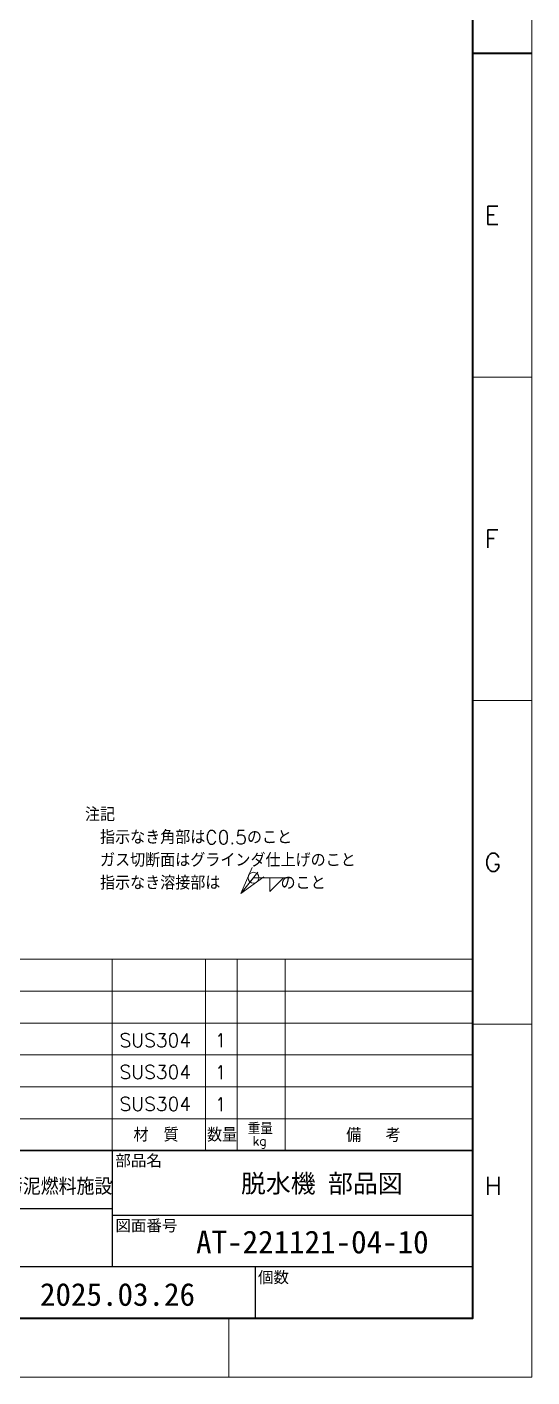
# Model space of a CAD drawing. Header units: millimetres. Extents: x 0 to 3313, y -19 to 2332.
# Drawn here: x 2870 to 3313, y 0 to 1185 of the extents above; entities that cross this region are included whole.
import ezdxf
from ezdxf.enums import TextEntityAlignment as Align

# ---------------------------------------------------------------- set-up
doc = ezdxf.new("R2010")
doc.units = ezdxf.units.MM
doc.header["$LTSCALE"] = 1.6
for name, color, linetype, lineweight in [('07_TEXT', 3, 'Continuous', 13), ('08_DIM', 3, 'Continuous', 13), ('90_FRAME', 5, 'Continuous', 35)]:
    doc.layers.add(name, color=color, linetype=linetype, lineweight=lineweight)
doc.layers.add('91_BLANK', color=5, linetype='Continuous', lineweight=0, plot=False)
doc.styles.add('KSS_TXT', font='txt.shx', dxfattribs={"bigfont": 'extfont2.shx'})
doc.styles.add('MS_G', font='MS Gothic.ttf')
doc.styles.get("Standard").update_dxf_attribs({"font": 'txt.shx', "bigfont": 'extfont2.shx'})
doc.styles.add('表題用', font='MS PGothic.ttf')
doc.dimstyles.new('KSS_DIM', dxfattribs={"dimscale": 4, "dimtxt": 3, "dimasz": 2.5, "dimexe": 1.25, "dimexo": 0.625, "dimtad": 1, "dimdsep": 46, "dimtxsty": 'KSS_TXT', "dimblk": 'OPEN30', "dimcen": 0, "dimazin": 2, "dimtfac": 0.75, "dimtmove": 0, "dimatfit": 3, "dimldrblk": 'OPEN30', "dimfxl": 1.25, "dimtolj": 1, "dimarcsym": 0})

# ---------------------------------------------------------------- blocks, each defined once
blk = doc.blocks.new('Weld-line')
blk.add_line((0, 0), (1, 0))
blk = doc.blocks.new('Weld10-s5')
blk.add_circle((0, 0), 2)
blk = doc.blocks.new('Weld10-a1')
for p, q in [((5, 0), (0, 5)), ((0, 5), (0, 0)), ((0, 0), (5, 0))]:
    blk.add_line(p, q)
at = {"width": 0.9}
blk.add_attdef('S', text='', height=2.8, dxfattribs=at).set_placement((-2, 1), align=Align.RIGHT)
blk.add_attdef('L', (8, 1), '', height=2.8, dxfattribs=at)
blk = doc.blocks.new('_Open30')
at = {"color": 0, "linetype": 'ByBlock', "lineweight": -2}
for p, q in [((-1, 0.26794919), (0, 0)), ((0, 0), (-1, -0.26794919)), ((0, 0), (-1, 0))]:
    blk.add_line(p, q, dxfattribs=at)
blk = doc.blocks.new('Jis_w20130906110600')
blk.add_blockref('Weld10-s5', (0, 0))
at = {"xscale": -1, "rotation": 180}
blk.add_blockref('Weld10-a1', (6, 0), dxfattribs=at)
at = {"layer": '08_DIM', "xscale": 14, "yscale": 14, "zscale": 14}
blk.add_blockref('Weld-line', (0, 0), dxfattribs=at)
at = {"style": 'KSS_TXT', "flags": 1}
blk.add_attdef('JISINFO', (0, 0), '', height=3, dxfattribs=at)
at = {"layer": '08_DIM'}
blk.add_leader([(-4.630805428080293, -5.765361229938435), (0, 0)], dimstyle='KSS_DIM', dxfattribs=at)

msp = doc.modelspace()

# ---------------------------------------------------------------- linework, layer by layer
at = {"layer": '90_FRAME'}
msp.add_line((3312.803439193518, 1161.723697891917), (3260.955724908015, 1161.723697891917), dxfattribs=at)
at = {"layer": '90_FRAME', "color": 4, "lineweight": 13}
for p, q in [((3312.803439193518, 877.7348223930649), (3260.955724908015, 877.7348223930649)), ((3312.803439193518, 593.7459468942131), (3260.955724908015, 593.7459468942131)), ((2656.070038980798, 366.7016244580258), (3260.955748014248, 366.7016244580258)), ((2944.431898635686, 366.7016244580258), (2944.431898635686, 198.7016244671281)), ((3026.208353593605, 366.7016244580258), (3026.208353593628, 198.7016244671281)), ((3054.208350093605, 366.7016244580258), (3054.20835009363, 198.7016244671281)), ((3096.208344843623, 366.7016244580258), (3096.208344843623, 198.7016244671281)), ((2656.069992768332, 338.7016214586315), (3260.955701801782, 338.7016214586315)), ((2656.069992768332, 310.7016214586315), (3260.955701801782, 310.7016214586315)), ((3312.803439193518, 309.7570713953615), (3260.955724908015, 309.7570713953615)), ((2656.069992768332, 282.7016199634972), (3260.955701801782, 282.7016199634972)), ((2656.069992768332, 254.7016214586315), (3260.955701801782, 254.7016214586315)), ((2656.069992768332, 226.7016214586315), (3260.955701801782, 226.7016214586315)), ((3046.837767764388, -1.126752522395691e-07), (3046.837767764388, 51.61591018200809))]:
    msp.add_line(p, q, dxfattribs=at)
at = {"layer": '90_FRAME', "color": 7, "lineweight": 25}
msp.add_line((2656.070015874565, 198.7016244671281), (3260.955724908015, 198.7016244671281), dxfattribs=at)
at = {"layer": '90_FRAME', "color": 0, "lineweight": 25}
for p, q in [((2944.431898635686, 198.7016244671281), (2944.431898635686, 96.8730530389671)), ((2793.384296338414, 147.7873387530485), (2944.431898635686, 147.7873387530485)), ((2944.431898635686, 142.1301958959261), (3260.955724908015, 142.1301958959261)), ((2793.384296338414, 96.8730530389671), (3260.955724908015, 96.8730530389671)), ((3069.927153480171, 96.8730530389671), (3069.927153480171, 51.61591018200807))]:
    msp.add_line(p, q, dxfattribs=at)
at = {"layer": '90_FRAME'}
msp.add_lwpolyline([(155.3836106315844, 51.61591018200809), (3260.955724908015, 51.61591018200807), (3260.955724908015, 2271.831485601825), (155.3836106315844, 2271.831485601825)], close=True, dxfattribs=at)
at = {"layer": '90_FRAME', "color": 0, "lineweight": 25}
msp.add_lwpolyline([(2468.955724911213, 51.61591018200807), (3260.955724908015, 51.61591018200807), (3260.955724908015, 198.7016244671281), (2468.955724911213, 198.7016244671281)], close=True, dxfattribs=at)
at = {"layer": '91_BLANK'}
msp.add_lwpolyline([(-8.093381893559126e-07, -1.126752522395691e-07), (3312.803439188015, -1.126752522395691e-07), (3312.803439188015, 2331.679199898026), (-8.093381893559126e-07, 2331.679199898026)], close=True, dxfattribs=at)

# ---------------------------------------------------------------- block references
at = {"layer": '08_DIM', "xscale": 2.4, "yscale": 2.4, "zscale": 2.4}
msp.add_blockref('Jis_w20130906110600', (3068.428883320169, 438.2720577397561), dxfattribs=at)

# ---------------------------------------------------------------- texts
at = {"layer": '07_TEXT', "ltscale": 2, "insert": (2920.555021365965, 499.7997628693677), "char_height": 12, "attachment_point": 1}
msp.add_mtext_dynamic_manual_height_columns('注記\\P\u3000指示なき角部はC0.5のこと\\P\u3000ガス切断面はグラインダ仕上げのこと\\P\u3000指示なき溶接部は\u3000\u3000\u3000\u3000のこと', width=288.7164365960029, gutter_width=15, heights=[0], dxfattribs=at)
at = {"layer": '90_FRAME', "color": 0, "lineweight": 13, "style": 'KSS_TXT'}
for s, p in [('E', (3271.262776154246, 1019.729260142491)), ('F', (3271.262776154246, 735.740384643639)), ('G', (3271.262776154246, 451.7515091447873)), ('H', (3271.262776154246, 167.7626336459356))]:
    msp.add_text(s, height=16, dxfattribs=at).set_placement(p, align=Align.MIDDLE_LEFT)
at = {"layer": '90_FRAME', "color": 3, "lineweight": 13}
for s, height, p in [('SUS304', 12, (2950.877395667214, 289.6589903046181)), ('SUS304', 12, (2950.877395667214, 261.6589873006726)), ('SUS304', 12, (2950.877395667214, 233.6589873006726)), ('材\u3000質', 12, (2963.105646341352, 206.6188954248648)), ('数量', 12, (3027.678922044203, 206.528707713084)), ('重量', 10, (3063.355111471703, 213.0730870623581)), ('備  考', 12, (3149.730082373996, 206.3275106742893)), ('kg', 8, (3067.77497053342, 203.2883888732092))]:
    msp.add_text(s, height=height, dxfattribs=at).set_placement(p)
for p in [(3039.665221940936, 295.3923235984358), (3039.665221940936, 267.3923205944903), (3039.665221940936, 239.3923220896246)]:
    msp.add_text('1', height=12, dxfattribs=at).set_placement(p, align=Align.MIDDLE_CENTER)
at = {"layer": '90_FRAME', "color": 0, "style": '表題用'}
for s, p in [('部品名', (2947.150214514453, 190.0099838312849)), ('図面番号', (2947.150214514449, 132.9385552600829)), ('個数', (3072.302040467706, 87.52464831262068))]:
    msp.add_text(s, height=10, dxfattribs=at).set_placement(p, align=Align.MIDDLE_LEFT)
at = {"layer": '90_FRAME', "color": 0, "style": 'MS_G'}
for s, height, p in [('脱水機 部品図', 16, (3057.45906803752, 161.8583705960455)), ('AT-221121-04-10', 20, (3018.011112294846, 108.5143805856874)), ('2025.03.26', 20, (2881.055564052571, 62.47935780311605))]:
    msp.add_text(s, height=height, dxfattribs=at).set_placement(p)
at = {"layer": '90_FRAME', "color": 0, "style": 'MS_G', "width": 0.9}
msp.add_text('有機性汚泥燃料施設', height=12.8, dxfattribs=at).set_placement((2803.147463597718, 161.2842602781881))

doc.saveas('drawing.dxf')
